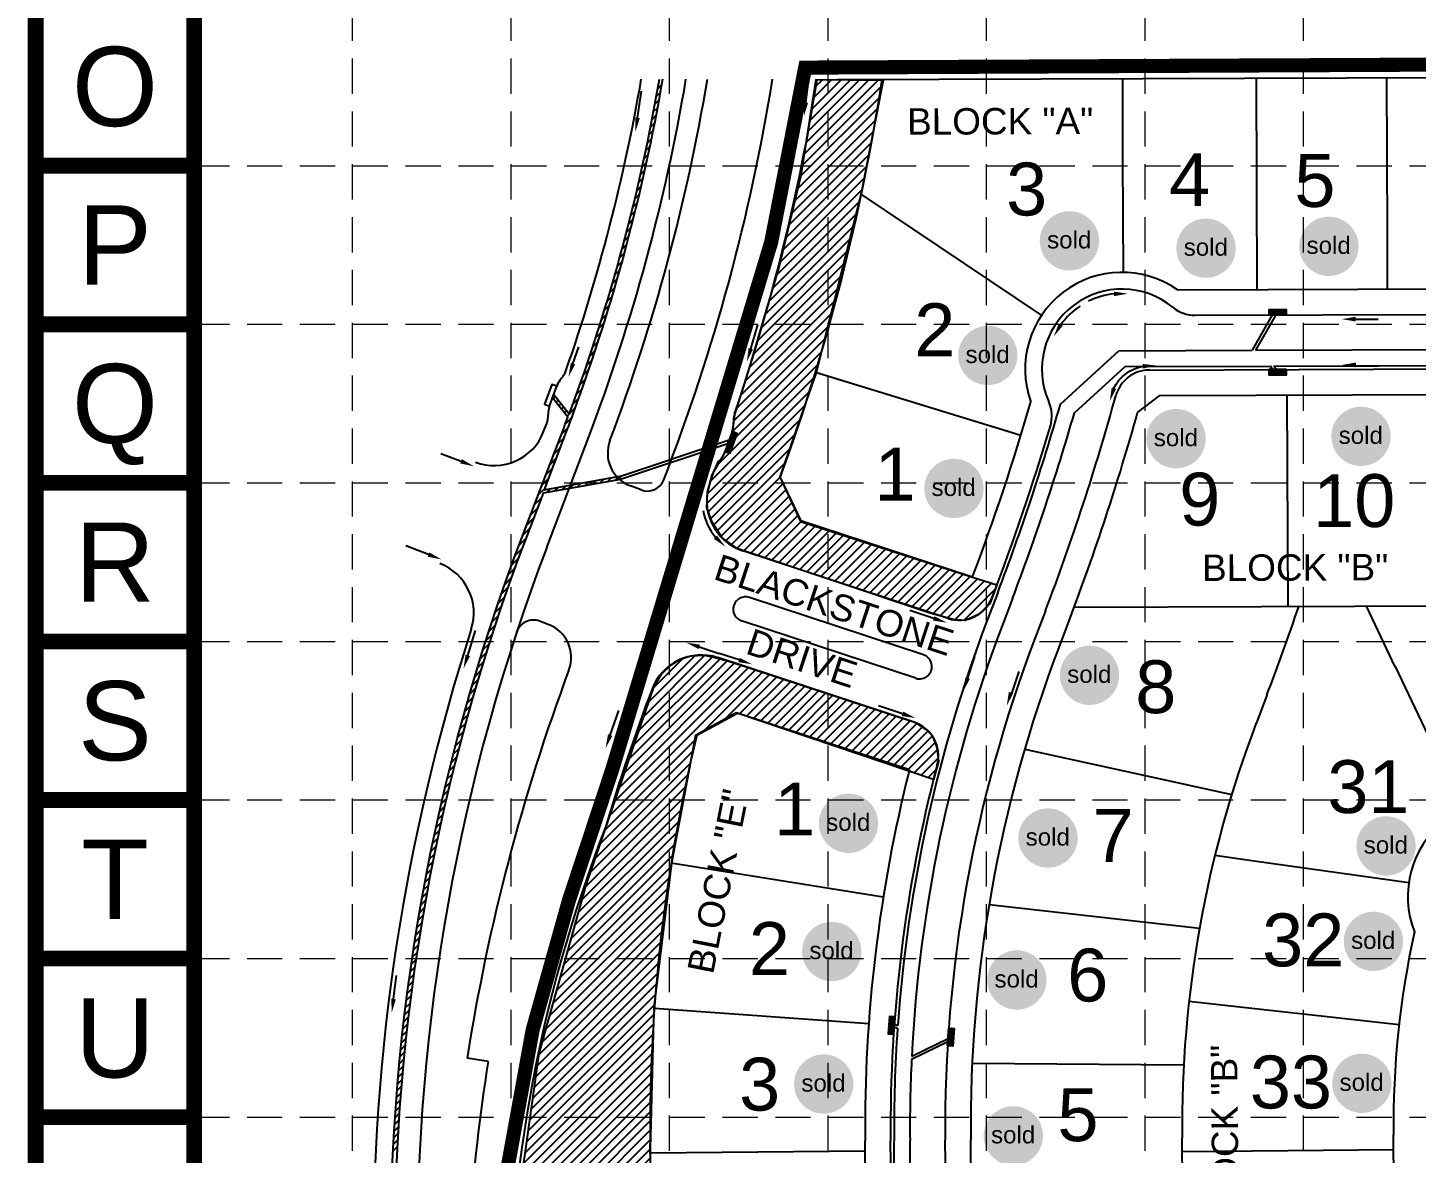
# Model space of a CAD drawing. Header units: inches. Extents: x 2468858 to 2474627, y 7110391 to 7114000.
# Drawn here: x 2468858 to 2469647, y 7111995 to 7112634 of the extents above; entities that cross this region are included whole.
import ezdxf
from ezdxf.enums import TextEntityAlignment as Align

# ---------------------------------------------------------------- set-up
doc = ezdxf.new("R2010")
doc.units = ezdxf.units.IN
doc.header["$MEASUREMENT"] = 0
doc.linetypes.add('HIDDEN', pattern=[0.375, 0.25, -0.125])
doc.linetypes.add('PHANTOM2', pattern=[3.15, 1.9, -0.25, 0.25, -0.25, 0.25, -0.25])
for name, color, linetype in [('AROW', 250, 'Continuous'), ('BASE', 7, 'Continuous'), ('BDY', 250, 'PHANTOM2'), ('BLOCKNO', 250, 'Continuous'), ('EROSION BLANKET', 84, 'Continuous'), ('EXIST', 250, 'Continuous'), ('EXPVMT', 250, 'Continuous'), ('EXSTM', 250, 'Continuous'), ('FLOW', 250, 'Continuous'), ('GRID', 254, 'HIDDEN'), ('LIMITS OF DISTUBANCE', 1, 'HIDDEN'), ('LOT', 250, 'Continuous'), ('LOTNO', 250, 'Continuous'), ('PVMT', 250, 'Continuous'), ('SODDED LOT', 2, 'Continuous'), ('SROW', 250, 'Continuous'), ('STM', 1, 'Continuous'), ('STRNAMES', 250, 'Continuous')]:
    doc.layers.add(name, color=color, linetype=linetype)
doc.styles.add('ryland', font='ARIAL.TTF', dxfattribs={"height": 25})
doc.styles.get("Standard").update_dxf_attribs({"font": 'ARIAL.TTF'})
pattern_1 = [(135, (2469969.21754, 7111311.09382), (-0.176776695, -0.176776695), [])]
pattern_2 = [(45, (2468945.1661, 7111828.20732), (-0.176776695, 0.176776695), [])]

# ---------------------------------------------------------------- blocks, each defined once
blk = doc.blocks.new('1DB')
at = {"layer": 'FLOW'}
for p, q in [((6.25, 13), (20.07, 13)), ((6.25, -13.5), (20.07, -13.5))]:
    blk.add_line(p, q, dxfattribs=at)
for points in [[(7.28, 11.68), (7.28, 14.32), (-0.62, 13)], [(7.28, -14.32), (7.28, -11.68), (-0.62, -13)]]:
    blk.add_solid(points, dxfattribs=at)
blk = doc.blocks.new('Sold')
h = blk.add_hatch(color=7)
h.paths.add_polyline_path([(38.78, 18.77, 1), (0.52, 18.77, 1)])
h.paths.add_polyline_path([(2.42, 10.89), (36.59, 10.89), (36.59, 27.86), (2.42, 27.86)], flags=24)
at = {"layer": 'BASE', "color": 7, "style": 'ryland'}
blk.add_text('sold', height=11.127, dxfattribs=at).set_placement((19.5, 13.9), align=Align.CENTER)

msp = doc.modelspace()

# ---------------------------------------------------------------- hatches: boundary and pattern name
at = {"layer": 'SODDED LOT'}
h = msp.add_hatch(dxfattribs=at)
h.set_pattern_fill('ANSI31', color=256, scale=30, style=0)
h.set_pattern_definition([(45, (0, 0), (-2.6516504294, 2.6516504294), [])])
h.paths.add_polyline_path([(2473645.39, 7113690.66), (2473644.98, 7113704.58), (2473380.05, 7113706.22), (2473375.55, 7113692.3), (2473381.69, 7113694.76), (2473634.33, 7113693.94)])
h.paths.add_polyline_path([(2473661.81, 7113026.94), (2473687.47, 7113025.61), (2473728.46, 7113019.28), (2473771.12, 7113012.61), (2473800.78, 7113000.62), (2473816.11, 7112991.96), (2473817.62, 7112992.3), (2473826.58, 7112958.99), (2473778.33, 7112869.43), (2473754.23, 7112818.27), (2473704.86, 7112707.31), (2473675.95, 7112628.52), (2473649.37, 7112551.6), (2473609.35, 7112401.13), (2473621.99, 7112397.24), (2473660.24, 7112541.42), (2473686.99, 7112623.57), (2473721.05, 7112713.98), (2473756.54, 7112795.8), (2473776.21, 7112842.14), (2473803.69, 7112892.8), (2473821.26, 7112931.75), (2473838.19, 7112953.92), (2473843.82, 7112970.36), (2473841.57, 7112984.99), (2473834.36, 7112995.8), (2473821.75, 7113003.46), (2473803.51, 7113011.56), (2473780.76, 7113020.12), (2473754.18, 7113027.78), (2473717.91, 7113032.73), (2473683.75, 7113037.76), (2473675.22, 7113037.54), (2473668.46, 7113034.66), (2473663.02, 7113029.01)])
h.paths.add_polyline_path([(2473971.46, 7113199.84), (2473953.3, 7113211.94), (2473941.19, 7113192.09), (2473861.1, 7113065.57), (2473810.53, 7113087.5), (2473761.17, 7113101.51), (2473720.96, 7113106.99), (2473697.2, 7113110.44), (2473674.12, 7113113.74), (2473679.51, 7113105.34), (2473686.71, 7113099.95), (2473703.5, 7113097.55), (2473742.47, 7113092.16), (2473787.44, 7113083.17), (2473826.42, 7113069.98), (2473851, 7113058.59), (2473862.39, 7113053.19), (2473874.39, 7113053.49), (2473885.78, 7113058.29), (2473895.97, 7113069.68), (2473937.95, 7113137.71), (2473969.87, 7113198.61)])
h.paths.add_polyline_path([(2474189.42, 7113705.55), (2474212.71, 7113695.29), (2474173.05, 7113585.51), (2474125.46, 7113471.59), (2474078.44, 7113374.03), (2473995.24, 7113231.38), (2473980.72, 7113211.84), (2473961.73, 7113224.12), (2474019.25, 7113316.23), (2474060.01, 7113393.26), (2474123.11, 7113525), (2474155.5, 7113608.17)])
h.paths.add_polyline_path([(2472149.87, 7113580.61), (2472139.15, 7113587.25), (2472148.34, 7113599.5), (2472129.96, 7113617.37), (2472301.04, 7113620.95), (2472421.05, 7113670.47), (2472435.86, 7113657.7), (2472418.5, 7113656.68), (2472386.32, 7113644.43), (2472349.55, 7113630.65), (2472301.04, 7113613.8), (2472253.54, 7113608.18), (2472206.05, 7113607.67), (2472182.05, 7113606.65), (2472168.77, 7113602.57), (2472156, 7113590.31)])
h.paths.add_polyline_path([(2472770.94, 7113693.31), (2472783.83, 7113696.4), (2473029.19, 7113695.37), (2473046.2, 7113689.7), (2473045.68, 7113705.68), (2472771.46, 7113707.22)])
h.paths.add_polyline_path([(2472613.26, 7113048.11), (2472742.65, 7113047.89), (2472742.87, 7112984.1), (2472740.21, 7112975.02), (2472732.24, 7112966.82), (2472722.71, 7112964.61), (2472628.32, 7112964.83), (2472620.35, 7112967.71), (2472615.69, 7112974.13), (2472614.14, 7112982.33), (2472613.26, 7112995.17)])
h.paths.add_polyline_path([(2471336.5, 7111475.41), (2471335.53, 7111275.42), (2470491.66, 7111254.32), (2470479.59, 7111328.94), (2470466.02, 7111461.6), (2470553.43, 7111470.9), (2470638.4, 7111473.12)])
h.paths.add_polyline_path([(2473446.67, 7112356.48), (2473471.9, 7112308.47), (2473532.94, 7112257.21), (2473501.2, 7112186.43), (2473329.47, 7112103.43), (2473116.22, 7112035.9), (2473103.2, 7112106.69), (2473072.63, 7112126.65), (2472815.11, 7111934.94), (2472802.33, 7111780.66), (2472622.31, 7111675.22), (2472617.64, 7111803.67), (2472501.02, 7111721.1), (2472320.82, 7111594.38), (2472182.92, 7111519.02), (2472068.92, 7111484.1), (2471932.85, 7111463.88), (2471923.66, 7111337.05), (2471693.82, 7111327.86), (2471696.08, 7111477.57), (2471836.92, 7111477.57), (2471858.78, 7111468.52), (2471876.58, 7111467.89), (2471898.13, 7111477.88), (2471906.24, 7111490.37), (2471909.37, 7111504.1), (2471908.12, 7111517.84), (2471903.75, 7111528.77), (2471899.69, 7111538.75), (2471899.78, 7111997.71), (2471902.82, 7112006.8), (2471908.61, 7112013.14), (2471915.23, 7112016.45), (2471926.26, 7112016.45), (2472502.65, 7112016.18), (2472510.04, 7112014.97), (2472516.23, 7112010.27), (2472519.86, 7112006.24), (2472597.23, 7111900.26), (2472601.63, 7111894), (2472601.97, 7111890.79), (2472601.97, 7111885.88), (2472602.14, 7111880.64), (2472603.49, 7111873.53), (2472605.53, 7111864.06), (2472610.94, 7111855.26), (2472618.72, 7111847.65), (2472625.66, 7111842.74), (2472634.12, 7111839.53), (2472648.17, 7111837.16), (2472661.03, 7111839.36), (2472670.85, 7111843.93), (2472681.25, 7111852.18), (2472689.32, 7111863.68), (2472693.24, 7111876.13), (2472698.54, 7111882.82), (2472979.47, 7112088.66), (2473047.7, 7112135.28), (2473102.11, 7112161.18), (2473168.62, 7112185.36), (2473235.48, 7112199.35), (2473286.97, 7112219.37), (2473338.95, 7112250.36), (2473378.05, 7112286.58), (2473406.65, 7112322.33), (2473434.97, 7112369.64)])
h.paths.add_polyline_path([(2469394.72, 7112321.68), (2469408.62, 7112317.35), (2469404.61, 7112306.55), (2469398.28, 7112300.53), (2469390.56, 7112297.13), (2469383.91, 7112297.75), (2469371.4, 7112301.14), (2469261.63, 7112337.75), (2469252.63, 7112344.02), (2469246.91, 7112352.88), (2469243.9, 7112361.06), (2469244.31, 7112369.38), (2469247.04, 7112379.88), (2469254.13, 7112392.28), (2469258.63, 7112404.82), (2469259.86, 7112413.96), (2469268.32, 7112441.06), (2469285.1, 7112497.6), (2469297.51, 7112549.94), (2469306.04, 7112604.22), (2469344.05, 7112603.83), (2469331.64, 7112539.47), (2469306.04, 7112437.89), (2469285.48, 7112378.57), (2469297.12, 7112353.37)])
h.paths.add_polyline_path([(2469215.25, 7111699.11), (2469133.16, 7111698.8), (2469133.12, 7111837.42), (2469136.78, 7111854.07), (2469131.5, 7111869.1), (2469132.54, 7111935.15), (2469148.79, 7112051.43), (2469175.43, 7112146.92), (2469214.08, 7112259.79), (2469218.22, 7112266.73), (2469223.73, 7112271.92), (2469228.76, 7112275.22), (2469234.9, 7112277.11), (2469242.61, 7112277.42), (2469249.21, 7112276.01), (2469256.45, 7112274.12), (2469362.5, 7112239.2), (2469368.95, 7112235.11), (2469372.09, 7112231.49), (2469374.61, 7112225.05), (2469375.55, 7112217.02), (2469372.57, 7112206.8), (2469260.7, 7112244.71), (2469237.57, 7112231.81), (2469223.88, 7112159.46), (2469213.8, 7112077.45), (2469211.79, 7111997.38), (2469212.59, 7111919.31)])
edge = h.paths.add_edge_path()
edge.add_line((2469946.69, 7111538.54), (2469944.94, 7111523.5))
edge.add_line((2469944.94, 7111523.5), (2469929.5, 7111368.54))
edge.add_line((2469929.5, 7111368.54), (2469627.82, 7111363.41))
edge.add_line((2469627.82, 7111363.41), (2469640.14, 7111528.56))
edge.add_line((2469640.14, 7111528.56), (2469611.1, 7111528.96))
edge.add_line((2469611.1, 7111528.96), (2469563.64, 7111542.06))
edge.add_line((2469563.64, 7111542.06), (2469395.72, 7111608.85))
edge.add_line((2469395.72, 7111608.85), (2469312.31, 7111524.84))
edge.add_line((2469312.31, 7111524.84), (2469259.94, 7111580.22))
edge.add_line((2469259.94, 7111580.22), (2469329.02, 7111646.45))
edge.add_line((2469329.02, 7111646.45), (2469327.64, 7111656.69))
edge.add_line((2469327.64, 7111656.69), (2469327.34, 7111668.01))
edge.add_line((2469327.34, 7111668.01), (2469328.7, 7111676.32))
edge.add_line((2469328.7, 7111676.32), (2469331.57, 7111684.93))
edge.add_line((2469331.57, 7111684.93), (2469335.65, 7111692.02))
edge.add_line((2469335.65, 7111692.02), (2469336.86, 7111699.72))
edge.add_line((2469336.86, 7111699.72), (2469350.6, 7111699.88))
edge.add_line((2469350.6, 7111699.88), (2469349.09, 7111695.19))
edge.add_line((2469349.09, 7111695.19), (2469344.26, 7111688.25))
edge.add_line((2469344.26, 7111688.25), (2469339.88, 7111679.79))
edge.add_arc((2469382.62, 7111662.98), 45.93, 158.53426, 290.61035)
edge.add_arc((2469402.89, 7111601.9), 18.55, 61.3608, 102.7575, ccw=False)
edge.add_line((2469411.78, 7111618.18), (2469554, 7111560.87))
edge.add_line((2469554, 7111560.87), (2469580.43, 7111552.5))
edge.add_line((2469580.43, 7111552.5), (2469597.93, 7111547.75))
edge.add_line((2469597.93, 7111547.75), (2469618.84, 7111543.76))
edge.add_line((2469618.84, 7111543.76), (2469652.78, 7111539.88))
edge.add_line((2469652.78, 7111539.88), (2469703, 7111539.88))
edge.add_line((2469703, 7111539.88), (2469903.74, 7111540.59))
edge.add_line((2469903.74, 7111540.59), (2469929.65, 7111539.77))
edge.add_line((2469929.65, 7111539.77), (2469946.69, 7111538.54))
at = {"layer": 'STM'}
h = msp.add_hatch(dxfattribs=at)
h.set_pattern_fill('ANSI31', color=5, scale=2, style=0)
h.set_pattern_definition(pattern_2)
h.paths.add_polyline_path([(2469573.01, 7112473.55), (2469563.01, 7112473.52), (2469563.02, 7112470.52), (2469573.02, 7112470.55)])
h = msp.add_hatch(dxfattribs=at)
h.set_pattern_fill('ANSI31', color=5, scale=2, style=0)
h.set_pattern_definition(pattern_2)
h.paths.add_polyline_path([(2469573.13, 7112439.55), (2469563.13, 7112439.52), (2469563.14, 7112436.52), (2469573.14, 7112436.55)])
h = msp.add_hatch(dxfattribs=at)
h.set_pattern_fill('ANSI31', color=5, scale=2, angle=90, style=0)
h.set_pattern_definition(pattern_1)
h.paths.add_polyline_path([(2469261.17, 7112403.3), (2469258.34, 7112404.31), (2469254.32, 7112393), (2469257.15, 7112392)])
h = msp.add_hatch(dxfattribs=at)
h.set_pattern_fill('ANSI31', color=5, scale=2, angle=90, style=0)
h.set_pattern_definition(pattern_1)
h.paths.add_polyline_path([(2469349.99, 7112062.25), (2469350.7, 7112072.22), (2469347.71, 7112072.43), (2469347, 7112062.46)])
h = msp.add_hatch(dxfattribs=at)
h.set_pattern_fill('ANSI31', color=5, scale=2, angle=90, style=0)
h.set_pattern_definition(pattern_1)
h.paths.add_polyline_path([(2469380.65, 7112055.78), (2469381.31, 7112065.76), (2469384.3, 7112065.56), (2469383.64, 7112055.58)])

# ---------------------------------------------------------------- linework, layer by layer
at = {"layer": 'AROW', "color": 7}
for p, q in [((2469285.65, 7112378.2), (2469297.34, 7112353.69)), ((2469394.79, 7112321.62), (2469297.34, 7112353.69)), ((2469452.5, 7112304.64), (2470415.39, 7112307.92)), ((2469561.94, 7112254.75), (2469555.97, 7112239.07)), ((2469238.25, 7112231.96), (2469261.37, 7112244.46)), ((2469359.06, 7112212.31), (2469261.37, 7112244.46)), ((2469214.73, 7111698.77), (2469211.83, 7112000.51)), ((2469517.46, 7111624.63), (2469513.81, 7112003.42))]:
    msp.add_line(p, q, dxfattribs=at)
for centre, radius, start, end in [((2468172.18, 7112783.65), 1185, 339.9917, 351.29322), ((2468172.18, 7112783.65), 1487, 339.16495, 341.2257), ((2470158.79, 7112009.64), 645.01, 159.16349, 180.55207), ((2470158.79, 7112009.64), 947.01, 166.42217, 180.55207)]:
    msp.add_arc(centre, radius, start, end, dxfattribs=at)
at = {"layer": 'BASE', "const_width": 9}
for points in [[(2468862.87, 7110395.23), (2474622.87, 7110395.23), (2474622.87, 7113995.23), (2468862.87, 7113995.23)], [(2468952.87, 7110485.23), (2474532.87, 7110485.23), (2474532.87, 7113905.23), (2468952.87, 7113905.23)]]:
    msp.add_lwpolyline(points, close=True, dxfattribs=at)
for points in [[(2468952.87, 7112555.23), (2468862.87, 7112555.23)], [(2468952.87, 7112465.23), (2468862.87, 7112465.23)], [(2468952.87, 7112375.23), (2468862.87, 7112375.23)], [(2468952.87, 7112285.23), (2468862.87, 7112285.23)], [(2468952.87, 7112195.23), (2468862.87, 7112195.23)], [(2468952.87, 7112105.23), (2468862.87, 7112105.23)], [(2468952.87, 7112015.23), (2468862.87, 7112015.23)]]:
    msp.add_lwpolyline(points, dxfattribs=at)
at = {"layer": 'BDY', "color": 7, "linetype": 'Continuous'}
msp.add_line((2469318.21, 7112604.18), (2470604.37, 7112608.57), dxfattribs=at)
at = {"layer": 'EXIST', "color": 252}
for radius, start, end in [(1160, 351.09975, 351.10504), (1185, 351.29322, 351.29417)]:
    msp.add_arc((2468172.18, 7112783.65), radius, start, end, dxfattribs=at)
at = {"layer": 'EXPVMT', "color": 7}
for p, q in [((2469151.3, 7112404.37), (2469153.01, 7112408.87)), ((2469153.02, 7112338.59), (2469176.88, 7112401.3))]:
    msp.add_line(p, q, dxfattribs=at)
msp.add_lwpolyline([(2469158.75, 7112430.12), (2469155.93, 7112431.15), (2469151.82, 7112419.88), (2469154.63, 7112418.85)], close=True, dxfattribs=at)
for centre, radius, start, end in [((2468172.18, 7112783.65), 1050, 340.82738, 350.16437), ((2468172.18, 7112783.65), 1075, 339.16491, 350.3953), ((2469151.66, 7112443.09), 13, 317.93162, 340.82738), ((2469170.96, 7112425.67), 13, 137.93162, 159.95711), ((2469166.85, 7112414.39), 13, 159.95711, 181.98807), ((2469140.86, 7112413.49), 13, 339.16491, 1.98807), ((2469123.26, 7112415.04), 30, 249.16491, 339.16491), ((2470204.45, 7111938.45), 1125, 159.16491, 180.55247), ((2469081.66, 7112301.4), 30, 342.08602, 69.16491), ((2470204.45, 7111938.45), 1150, 162.08602, 180.55402)]:
    msp.add_arc(centre, radius, start, end, dxfattribs=at)
at = {"layer": 'EXSTM', "color": 5}
for p, q in [((2469215.31, 7112594.63), (2469217.48, 7112596.79)), ((2469216.08, 7112598.93), (2469218.24, 7112601.09)), ((2469213.7, 7112585.94), (2469215.9, 7112588.14)), ((2469214.52, 7112590.3), (2469216.7, 7112592.48)), ((2469212.86, 7112581.57), (2469215.07, 7112583.78)), ((2469211.11, 7112572.75), (2469213.35, 7112574.98)), ((2469212, 7112577.17), (2469214.22, 7112579.39)), ((2469209.26, 7112563.82), (2469211.52, 7112566.09)), ((2469210.2, 7112568.3), (2469212.45, 7112570.55)), ((2469207.3, 7112554.8), (2469209.6, 7112557.09)), ((2469208.3, 7112559.32), (2469210.58, 7112561.6)), ((2469206.29, 7112550.25), (2469208.6, 7112552.56)), ((2469204.17, 7112541.06), (2469206.52, 7112543.4)), ((2469205.24, 7112545.67), (2469207.57, 7112547.99)), ((2469201.94, 7112531.76), (2469204.32, 7112534.14)), ((2469203.07, 7112536.42), (2469205.43, 7112538.78)), ((2469199.59, 7112522.33), (2469202.01, 7112524.75)), ((2469200.78, 7112527.06), (2469203.18, 7112529.46)), ((2469198.37, 7112517.58), (2469200.8, 7112520.01)), ((2469195.83, 7112507.97), (2469198.3, 7112510.44)), ((2469197.11, 7112512.79), (2469199.57, 7112515.24)), ((2469193.15, 7112498.22), (2469195.67, 7112500.74)), ((2469194.51, 7112503.11), (2469197, 7112505.61)), ((2469191.76, 7112493.3), (2469194.3, 7112495.83)), ((2469188.87, 7112483.33), (2469191.46, 7112485.92)), ((2469190.34, 7112488.33), (2469192.9, 7112490.89)), ((2469187.37, 7112478.3), (2469189.98, 7112480.9)), ((2469184.25, 7112468.1), (2469186.91, 7112470.76)), ((2469185.83, 7112473.22), (2469188.46, 7112475.85)), ((2469182.63, 7112462.95), (2469185.31, 7112465.63)), ((2469179.25, 7112452.5), (2469181.99, 7112455.24)), ((2469180.96, 7112457.75), (2469183.67, 7112460.45)), ((2469177.5, 7112447.21), (2469180.26, 7112449.97)), ((2469173.85, 7112436.49), (2469176.67, 7112439.31)), ((2469175.7, 7112441.87), (2469178.49, 7112444.67)), ((2469171.94, 7112431.05), (2469174.8, 7112433.91)), ((2469156.78, 7112422.96), (2469158.03, 7112424.2)), ((2469158.34, 7112420.98), (2469159.59, 7112422.23)), ((2469167.99, 7112420.02), (2469170.91, 7112422.94)), ((2469169.99, 7112425.56), (2469172.88, 7112428.45)), ((2469159.9, 7112419.01), (2469161.15, 7112420.25)), ((2469161.46, 7112417.03), (2469162.71, 7112418.28)), ((2469163.02, 7112415.05), (2469164.27, 7112416.3)), ((2469164.58, 7112413.08), (2469168.88, 7112417.38)), ((2469161.42, 7112402.85), (2469164.88, 7112406.3)), ((2469163.59, 7112408.55), (2469167.01, 7112411.98)), ((2469159.25, 7112397.14), (2469162.7, 7112400.6)), ((2469157.08, 7112391.43), (2469160.53, 7112394.89)), ((2469152.73, 7112380.02), (2469156.19, 7112383.47)), ((2469154.9, 7112385.73), (2469158.36, 7112389.18)), ((2469150.56, 7112374.31), (2469154.01, 7112377.76)), ((2469170.27, 7112372.81), (2469172.44, 7112374.98)), ((2469174.59, 7112373.59), (2469176.75, 7112375.75)), ((2469178.9, 7112374.36), (2469181.06, 7112376.53)), ((2469183.21, 7112375.14), (2469185.38, 7112377.31)), ((2469187.52, 7112375.91), (2469189.69, 7112378.08)), ((2469191.83, 7112376.69), (2469194, 7112378.86)), ((2469148.17, 7112368.39), (2469152.06, 7112372.27)), ((2469153.03, 7112369.71), (2469155.2, 7112371.88)), ((2469157.34, 7112370.48), (2469159.51, 7112372.65)), ((2469161.65, 7112371.26), (2469163.82, 7112373.43)), ((2469165.96, 7112372.04), (2469168.13, 7112374.2)), ((2469143.83, 7112356.97), (2469147.71, 7112360.86)), ((2469146, 7112362.68), (2469149.89, 7112366.57)), ((2469141.66, 7112351.26), (2469145.54, 7112355.15)), ((2469137.33, 7112339.86), (2469141.2, 7112343.73)), ((2469139.48, 7112345.56), (2469143.37, 7112349.44)), ((2469135.22, 7112334.22), (2469139.05, 7112338.05)), ((2469133.17, 7112328.64), (2469136.95, 7112332.42)), ((2469129.22, 7112317.61), (2469132.92, 7112321.32)), ((2469131.17, 7112323.1), (2469134.91, 7112326.84)), ((2469127.32, 7112312.18), (2469130.98, 7112315.84)), ((2469123.65, 7112301.44), (2469127.24, 7112305.03)), ((2469125.46, 7112306.79), (2469129.09, 7112310.41)), ((2469121.89, 7112296.14), (2469125.44, 7112299.69)), ((2469118.48, 7112285.66), (2469121.97, 7112289.15)), ((2469120.16, 7112290.88), (2469123.68, 7112294.4)), ((2469116.84, 7112280.48), (2469120.29, 7112283.94)), ((2469113.67, 7112270.25), (2469117.06, 7112273.64)), ((2469115.24, 7112275.35), (2469118.66, 7112278.77)), ((2469112.14, 7112265.18), (2469115.51, 7112268.55)), ((2469109.2, 7112255.17), (2469112.5, 7112258.47)), ((2469110.65, 7112260.16), (2469113.99, 7112263.49)), ((2469106.39, 7112245.29), (2469109.64, 7112248.54)), ((2469107.78, 7112250.21), (2469111.06, 7112253.49)), ((2469105.03, 7112240.4), (2469108.26, 7112243.62)), ((2469102.42, 7112230.71), (2469105.6, 7112233.89)), ((2469103.71, 7112235.54), (2469106.91, 7112238.74)), ((2469101.16, 7112225.91), (2469104.31, 7112229.07)), ((2469098.73, 7112216.41), (2469101.83, 7112219.52)), ((2469099.93, 7112221.15), (2469103.06, 7112224.28)), ((2469096.41, 7112207.02), (2469099.47, 7112210.09)), ((2469097.55, 7112211.7), (2469100.64, 7112214.79)), ((2469095.29, 7112202.37), (2469098.33, 7112205.41)), ((2469093.14, 7112193.14), (2469096.14, 7112196.14)), ((2469094.2, 7112197.74), (2469097.22, 7112200.76)), ((2469091.09, 7112184.02), (2469094.05, 7112186.98)), ((2469092.1, 7112188.57), (2469095.08, 7112191.55)), ((2469089.13, 7112175), (2469092.06, 7112177.92)), ((2469090.1, 7112179.5), (2469093.04, 7112182.44)), ((2469088.19, 7112170.52), (2469091.1, 7112173.43)), ((2469086.38, 7112161.64), (2469089.26, 7112164.51)), ((2469087.28, 7112166.07), (2469090.17, 7112168.96)), ((2469084.67, 7112152.85), (2469087.5, 7112155.69)), ((2469085.51, 7112157.24), (2469088.37, 7112160.09)), ((2469083.03, 7112144.15), (2469085.84, 7112146.96)), ((2469083.84, 7112148.49), (2469086.66, 7112151.31)), ((2469081.49, 7112135.53), (2469084.26, 7112138.31)), ((2469082.25, 7112139.83), (2469085.04, 7112142.62)), ((2469080.75, 7112131.25), (2469083.51, 7112134.01)), ((2469079.32, 7112122.76), (2469082.05, 7112125.49)), ((2469080.02, 7112127), (2469082.77, 7112129.74)), ((2469077.97, 7112114.34), (2469080.68, 7112117.04)), ((2469078.64, 7112118.54), (2469081.36, 7112121.26)), ((2469076.7, 7112106), (2469079.38, 7112108.67)), ((2469077.33, 7112110.16), (2469080.02, 7112112.85)), ((2469075.51, 7112097.73), (2469078.16, 7112100.38)), ((2469076.1, 7112101.85), (2469078.76, 7112104.52)), ((2469074.38, 7112089.53), (2469077, 7112092.16)), ((2469074.93, 7112093.62), (2469077.57, 7112096.26)), ((2469073.32, 7112081.4), (2469075.92, 7112084)), ((2469073.84, 7112085.46), (2469076.45, 7112088.07)), ((2469072.33, 7112073.34), (2469074.91, 7112075.92)), ((2469072.82, 7112077.37), (2469075.41, 7112079.95)), ((2469071.41, 7112065.35), (2469073.96, 7112067.9)), ((2469071.86, 7112069.34), (2469074.43, 7112071.9)), ((2469070.55, 7112057.42), (2469073.08, 7112059.95)), ((2469070.97, 7112061.38), (2469073.51, 7112063.92)), ((2469069.75, 7112049.55), (2469072.26, 7112052.06)), ((2469070.14, 7112053.48), (2469072.66, 7112056)), ((2469069.01, 7112041.74), (2469071.5, 7112044.23)), ((2469069.37, 7112045.64), (2469071.87, 7112048.14)), ((2469068.33, 7112033.99), (2469070.8, 7112036.46)), ((2469068.67, 7112037.86), (2469071.15, 7112040.34)), ((2469067.71, 7112026.3), (2469070.16, 7112028.75)), ((2469068.02, 7112030.14), (2469070.48, 7112032.6)), ((2469067.15, 7112018.66), (2469069.58, 7112021.09)), ((2469067.42, 7112022.47), (2469069.86, 7112024.91)), ((2469066.64, 7112011.08), (2469069.05, 7112013.49)), ((2469066.89, 7112014.87), (2469069.31, 7112017.29)), ((2469066.19, 7112003.56), (2469068.58, 7112005.95)), ((2469066.41, 7112007.31), (2469068.81, 7112009.72)), ((2469065.78, 7111996.08), (2469068.16, 7111998.46)), ((2469065.98, 7111999.81), (2469068.36, 7112002.2))]:
    msp.add_line(p, q, dxfattribs=at)
for points in [[(2469032.76, 7111630.27), (2469032.2, 7111687.98, -0.173392), (2469049.09, 7111736.73, 0.173371), (2469065.27, 7111783.41), (2469064.95, 7111816.41), (2469065.2, 7111816.41), (2469064.93, 7111844.4), (2469053.24, 7111851.32), (2469053.22, 7111853.37), (2469064.91, 7111846.44), (2469064.35, 7111904.72), (2469064.6, 7111904.73), (2469064.38, 7111927.43, -0.0936), (2469138.88, 7112343.97), (2469150.03, 7112373.26), (2469150.14, 7112373.21), (2469162.86, 7112406.63, 0.001471), (2469165.06, 7112412.47), (2469156.34, 7112423.52), (2469157.04, 7112425.45), (2469165.78, 7112414.39, 0.000322), (2469166.25, 7112415.67), (2469166.37, 7112415.62, 0.046165), (2469217.02, 7112604.29, 0.046165)], [(2469218.79, 7112604.29, -0.046236), (2469168.01, 7112415.02), (2469168.13, 7112414.97, -0.002276), (2469164.73, 7112405.92), (2469152.01, 7112372.5), (2469152.13, 7112372.46), (2469151.67, 7112371.24), (2469194.53, 7112378.95), (2469194.84, 7112377.23), (2469150.94, 7112369.33), (2469140.98, 7112343.17, 0.0936), (2469066.63, 7111927.45)]]:
    msp.add_lwpolyline(points, format="xyb", dxfattribs=at)
at = {"layer": 'FLOW', "color": 7}
for p, q in [((2469300.15, 7112591.14), (2469301.94, 7112604.55)), ((2469204.6, 7112582.4), (2469206.91, 7112597.63)), ((2469268.9, 7112451.4), (2469272.96, 7112464.9)), ((2469167.94, 7112442.86), (2469171.21, 7112452.45)), ((2469104.41, 7112387.44), (2469092.99, 7112391.78)), ((2469085.93, 7112334.55), (2469073.11, 7112339.43)), ((2469372.8, 7112298.33), (2469359.22, 7112302.79)), ((2469108.16, 7112277.26), (2469112.58, 7112291.41)), ((2469239.68, 7112282.13), (2469250.97, 7112278.41)), ((2469262.26, 7112274.7), (2469250.97, 7112278.41)), ((2469355.08, 7112244.15), (2469341.51, 7112248.62)), ((2469189.05, 7112232.05), (2469193.94, 7112246.04)), ((2469066.05, 7112082.29), (2469067.75, 7112095.54)), ((2469146.1, 7112067.68), (2469148.28, 7112079.57))]:
    msp.add_line(p, q, dxfattribs=at)
msp.add_lwpolyline([(2469475.1, 7112428.91, -0.241183), (2469491.47, 7112441.42)], format="xyb", dxfattribs=at)
for centre, radius, start, end in [((2469479.7, 7112439.73), 43, 96.09474, 116.27809), ((2469479.7, 7112439.73), 43, 123.68978, 143.87314), ((2469273.85, 7112365.11), 32.5, 189.86998, 219.63845)]:
    msp.add_arc(centre, radius, start, end, dxfattribs=at)
for points in [[(2469301.44, 7112590.97), (2469298.86, 7112591.32), (2469299.1, 7112583.42)], [(2469205.89, 7112582.21), (2469203.32, 7112582.6), (2469203.43, 7112574.69)], [(2469475.12, 7112483.79), (2469475.16, 7112481.19), (2469482.94, 7112482.61)], [(2469443.86, 7112465.75), (2469446.09, 7112464.42), (2469440.96, 7112458.39)], [(2469270.15, 7112451.02), (2469267.66, 7112451.77), (2469266.66, 7112443.93)], [(2469169.17, 7112442.44), (2469166.7, 7112443.28), (2469165.42, 7112435.47)], [(2469491.4, 7112442.72), (2469491.52, 7112440.13), (2469499.25, 7112441.8)], [(2469476.34, 7112428.52), (2469473.87, 7112429.32), (2469472.69, 7112421.5)], [(2469104.87, 7112388.65), (2469103.95, 7112386.22), (2469111.7, 7112384.66)], [(2469249.71, 7112345.33), (2469247.92, 7112343.44), (2469254.47, 7112339.02)], [(2469086.39, 7112335.77), (2469085.46, 7112333.34), (2469093.22, 7112331.78)], [(2469373.2, 7112299.56), (2469372.39, 7112297.09), (2469380.21, 7112295.89)], [(2469240.09, 7112283.36), (2469239.28, 7112280.89), (2469232.27, 7112284.57)], [(2469109.4, 7112276.88), (2469106.92, 7112277.65), (2469105.84, 7112269.82)], [(2469262.67, 7112275.93), (2469261.86, 7112273.46), (2469269.67, 7112272.26)], [(2469355.49, 7112245.38), (2469354.67, 7112242.91), (2469362.49, 7112241.71)], [(2469190.28, 7112231.62), (2469187.82, 7112232.47), (2469186.49, 7112224.68)], [(2469067.34, 7112082.12), (2469064.76, 7112082.46), (2469065.05, 7112074.55)], [(2469147.38, 7112067.45), (2469144.82, 7112067.91), (2469144.71, 7112060.01)]]:
    msp.add_solid(points, dxfattribs=at)
at = {"layer": 'GRID', "color": 252, "linetype": 'HIDDEN', "lineweight": 0, "ltscale": 80}
for p, q in [((2469042.57, 7113906.08), (2469042.57, 7110754.83)), ((2469132.57, 7113906.08), (2469132.57, 7110754.83)), ((2469222.57, 7113906.08), (2469222.57, 7110754.83)), ((2469312.57, 7113906.08), (2469312.57, 7110754.83)), ((2469402.57, 7113906.08), (2469402.57, 7110754.83)), ((2469492.57, 7113906.08), (2469492.57, 7110754.83)), ((2469582.57, 7113906.08), (2469582.57, 7110754.83)), ((2468952.87, 7112555.23), (2474532.87, 7112555.23)), ((2468952.87, 7112465.23), (2474532.87, 7112465.23)), ((2468952.87, 7112375.23), (2474532.87, 7112375.23)), ((2468952.87, 7112285.23), (2474532.87, 7112285.23)), ((2468952.87, 7112195.23), (2474532.87, 7112195.23)), ((2468952.87, 7112105.23), (2474532.87, 7112105.23)), ((2468952.87, 7112015.23), (2474532.87, 7112015.23))]:
    msp.add_line(p, q, dxfattribs=at)
at = {"layer": 'LIMITS OF DISTUBANCE', "ltscale": 300, "const_width": 8}
msp.add_lwpolyline([(2471705.42, 7112622.35), (2469299.78, 7112610.93), (2469280.51, 7112511.92), (2469190.31, 7112212.78), (2469165.72, 7112138.5, 0.093397), (2469125.14, 7111836.24), (2469126.65, 7111691.28), (2469320.36, 7111692.25), (2469319.4, 7111652.36), (2469249.22, 7111583.65), (2469311.22, 7111515.9), (2469399.19, 7111603.35), (2469561.17, 7111536.56), (2469635.52, 7111518.85), (2469622.58, 7111359.81), (2469939.15, 7111366.28), (2469938.07, 7111400.24), (2470156.41, 7111338.31), (2470318.79, 7111316.1), (2470476.04, 7111322.08), (2470480.31, 7111246.9), (2471344.66, 7111268.5)], format="xyb", dxfattribs=at)
at = {"layer": 'LOT', "color": 7}
for p, q in [((2469479.91, 7112604.74), (2469480.06, 7112559.38)), ((2469555.91, 7112604.99), (2469556.32, 7112485)), ((2469629.91, 7112605.25), (2469630.22, 7112516.68)), ((2469480.06, 7112559.41), (2469480.28, 7112494.73)), ((2469434.03, 7112470.38), (2469331.66, 7112539.06)), ((2469630.21, 7112516.66), (2469630.32, 7112485.25)), ((2469422.27, 7112402.2), (2469305.59, 7112437.81)), ((2469573.37, 7112425.05), (2469573.78, 7112305.05)), ((2469634.89, 7112270.88), (2469618.55, 7112305.21)), ((2469673.32, 7112190.13), (2469634.95, 7112271.02)), ((2469424.47, 7112224.12), (2469516.99, 7112203.79)), ((2469516.87, 7112203.84), (2469542, 7112198.33)), ((2469554.77, 7112160.49), (2469532.44, 7112163.64)), ((2469344.15, 7112140.01), (2469223.68, 7112159.29)), ((2469642.5, 7112148.14), (2469554.74, 7112160.51)), ((2469404.27, 7112135.89), (2469523.73, 7112122.46)), ((2469335.87, 7112068.27), (2469214.18, 7112076.94)), ((2469637.01, 7112067.58), (2469517.72, 7112080.83)), ((2469394.64, 7112045.88), (2469514.75, 7112044.94)), ((2469633.88, 7111996.71), (2469513.89, 7111995.55)), ((2469333.88, 7111995.93), (2469211.88, 7111994.76))]:
    msp.add_line(p, q, dxfattribs=at)
at = {"layer": 'PVMT', "color": 7}
for p, q in [((2469521.31, 7112470.38), (2470409.23, 7112473.4)), ((2469495.36, 7112439.29), (2470409.43, 7112442.4)), ((2469206.59, 7112371.21), (2469200.54, 7112373.51)), ((2469380.99, 7112298.26), (2469264.47, 7112336.61)), ((2469259.25, 7112305.69), (2469259.25, 7112305.69)), ((2469366.94, 7112277.62), (2469268.09, 7112310.15)), ((2469153.92, 7112294.89), (2469148.94, 7112296.75)), ((2469362.57, 7112264.32), (2469263.71, 7112296.86)), ((2469436.23, 7112302.59), (2469430.26, 7112286.91)), ((2469361.71, 7112239.34), (2469250.25, 7112276.02)), ((2469119.74, 7112046.89), (2469107.89, 7112048.75)), ((2469351.19, 7111704.48), (2469348.32, 7112001.83)), ((2469382.45, 7111676.76), (2469379.32, 7112002.13))]:
    msp.add_line(p, q, dxfattribs=at)
for centre, radius, start, end in [((2468172.18, 7112783.65), 1087, 339.29144, 350.50232), ((2468172.18, 7112783.65), 1123.5, 338.77613, 350.8136), ((2468172.18, 7112783.65), 1148.5, 341.24537, 351.01524), ((2469479.7, 7112439.73), 45.5, 50.63849, 203.92786), ((2469521.24, 7112490.38), 20, 230.63849, 270.19541), ((2469495.43, 7112419.29), 20, 90.19541, 164.60477), ((2468172.18, 7112783.65), 1352.5, 339.16495, 344.60477), ((2469272.04, 7112410.3), 13, 161.2513, 183.62425), ((2469419.83, 7112413.17), 20, 343.46147, 23.92786), ((2469246.09, 7112408.66), 13, 340.45059, 3.62425), ((2468172.18, 7112783.65), 1321.5, 339.00109, 343.46147), ((2469207.65, 7112392.2), 20, 159.29144, 249.16349), ((2469242.07, 7112397.35), 13, 317.27493, 340.45059), ((2468172.18, 7112783.65), 1148.5, 339.19728, 339.64861), ((2469261.17, 7112379.71), 13, 137.27493, 159.64861), ((2469210.15, 7112380.55), 10, 249.16349, 338.77613), ((2469273.85, 7112365.11), 30, 159.19728, 251.78266), ((2469265.9, 7112303.5), 7, 161.78266, 251.78266), ((2469265.9, 7112303.5), 7, 71.78266, 161.78266), ((2469387.24, 7112317.26), 20, 251.78266, 339.00109), ((2469145.45, 7112287.38), 10, 69.55657, 161.76358), ((2469146.93, 7112276.15), 20, 339.55825, 69.55712), ((2470158.79, 7112009.64), 779.51, 159.16349, 180.55207), ((2469240.87, 7112247.52), 30, 71.78266, 159.23459), ((2469364.75, 7112270.97), 7, 251.78266, 71.78367), ((2470231.08, 7111872.06), 1137, 159.55825, 171.06002), ((2470231.08, 7111872.06), 1089, 159.23459, 163.59149), ((2469355.46, 7112220.34), 20, 345.30331, 71.78266), ((2470158.79, 7112009.64), 810.51, 165.30331, 180.55207), ((2469942.85, 7111884.7), 811.91, 158.69111, 181.0674), ((2470231.08, 7111872.06), 1125, 171.06002, 180.56319)]:
    msp.add_arc(centre, radius, start, end, dxfattribs=at)
at = {"layer": 'SODDED LOT'}
msp.add_lwpolyline([(2469394.72, 7112321.68), (2469408.62, 7112317.35), (2469404.61, 7112306.55), (2469398.28, 7112300.53), (2469390.56, 7112297.13), (2469383.91, 7112297.75), (2469371.4, 7112301.14), (2469261.63, 7112337.75), (2469252.63, 7112344.02), (2469246.91, 7112352.88), (2469243.9, 7112361.06), (2469244.31, 7112369.38), (2469247.04, 7112379.88), (2469254.13, 7112392.28), (2469258.63, 7112404.82), (2469259.86, 7112413.96), (2469268.32, 7112441.06), (2469285.1, 7112497.6), (2469297.51, 7112549.94), (2469306.04, 7112604.22), (2469344.05, 7112603.83), (2469331.64, 7112539.47), (2469306.04, 7112437.89), (2469285.48, 7112378.57), (2469297.12, 7112353.37)], close=True, dxfattribs=at)
msp.add_lwpolyline([(2469132.54, 7111935.15), (2469148.79, 7112051.43), (2469175.43, 7112146.92), (2469214.08, 7112259.79), (2469218.22, 7112266.73), (2469223.73, 7112271.92), (2469228.76, 7112275.22), (2469234.9, 7112277.11), (2469242.61, 7112277.42), (2469249.21, 7112276.01), (2469256.45, 7112274.12), (2469362.5, 7112239.2), (2469368.95, 7112235.11), (2469372.09, 7112231.49), (2469374.61, 7112225.05), (2469375.55, 7112217.02), (2469372.57, 7112206.8), (2469260.7, 7112244.71), (2469237.57, 7112231.81), (2469223.88, 7112159.46), (2469213.8, 7112077.45), (2469211.79, 7111997.38), (2469212.59, 7111919.31)], dxfattribs=at)
at = {"layer": 'SROW', "color": 7}
for p, q in [((2469511.17, 7112484.84), (2470404.77, 7112487.89)), ((2469488.57, 7112415.13), (2469501.23, 7112424.81)), ((2469501.23, 7112424.81), (2470404.98, 7112427.89)), ((2469449.78, 7112297.43), (2469443.82, 7112281.75)), ((2469637.74, 7111596.97), (2469633.8, 7112005.26)), ((2469336.73, 7111699.94), (2469333.82, 7112001.69)), ((2469396.89, 7111683.22), (2469393.82, 7112002.27))]:
    msp.add_line(p, q, dxfattribs=at)
for centre, radius, start, end in [((2469479.7, 7112439.73), 55, 55.0986, 199.68432), ((2468237.34, 7112763.35), 1238.76, 339.10822, 343.96665), ((2468172.18, 7112783.65), 1367, 339.16495, 344.36057), ((2470158.79, 7112009.64), 765.01, 159.16349, 180.55207), ((2470164.6, 7112009.31), 830.81, 165.85178, 180.5256), ((2469696.96, 7112140.47), 55, 55.0986, 201.39111), ((2470148.78, 7112010.03), 515, 167.62371, 180.55207)]:
    msp.add_arc(centre, radius, start, end, dxfattribs=at)
at = {"layer": 'STM', "color": 5}
for p, q in [((2469565.01, 7112470.52), (2469553.53, 7112450.49)), ((2469567.03, 7112470.53), (2469555.55, 7112450.49)), ((2469444.7, 7112419.87), (2469477.93, 7112450.23)), ((2469477.93, 7112450.23), (2469553.53, 7112450.49)), ((2469555.55, 7112450.49), (2469707.43, 7112451.01)), ((2469452.65, 7112414.94), (2469481.44, 7112441.24)), ((2469481.44, 7112441.24), (2469563.96, 7112441.52)), ((2469565.12, 7112439.52), (2469563.96, 7112441.52)), ((2469565.98, 7112441.53), (2469711.46, 7112442.02)), ((2469567.14, 7112439.53), (2469565.98, 7112441.53)), ((2469194.41, 7112378.92), (2469256.7, 7112399.7)), ((2469255.96, 7112397.61), (2469256.7, 7112399.7)), ((2469194.96, 7112377.26), (2469255.96, 7112397.61)), ((2469194.41, 7112378.92), (2469194.96, 7112377.26)), ((2469409.11, 7112312.85), (2469403.16, 7112297.23)), ((2469417.52, 7112309.65), (2469411.57, 7112294.02)), ((2469350.4, 7112068.02), (2469352.34, 7112067.23)), ((2469350.28, 7112066.45), (2469352.23, 7112065.65)), ((2469380.89, 7112059.63), (2469360.29, 7112049.73)), ((2469380.79, 7112057.92), (2469360.21, 7112048.02)), ((2469353.92, 7111628.51), (2469350.32, 7112001.85)), ((2469362.95, 7111624.87), (2469359.32, 7112001.93))]:
    msp.add_line(p, q, dxfattribs=at)
for points in [[(2469573.01, 7112473.55), (2469563.01, 7112473.52), (2469563.02, 7112470.52), (2469573.02, 7112470.55)], [(2469573.13, 7112439.55), (2469563.13, 7112439.52), (2469563.14, 7112436.52), (2469573.14, 7112436.55)], [(2469261.17, 7112403.3), (2469258.34, 7112404.31), (2469254.32, 7112393), (2469257.15, 7112392)], [(2469349.99, 7112062.25), (2469350.7, 7112072.22), (2469347.71, 7112072.43), (2469347, 7112062.46)], [(2469380.65, 7112055.78), (2469381.31, 7112065.76), (2469384.3, 7112065.56), (2469383.64, 7112055.58)]]:
    msp.add_lwpolyline(points, close=True, dxfattribs=at)
for centre, radius, start, end in [((2468172.18, 7112783.65), 1323.5, 339.16213, 344.04616), ((2468172.18, 7112783.65), 1332.5, 339.16213, 343.93634), ((2470158.79, 7112009.64), 808.51, 159.16349, 175.91552), ((2470158.79, 7112009.64), 799.51, 159.16349, 177.12572), ((2470158.79, 7112009.64), 808.51, 176.02753, 180.55207), ((2470158.79, 7112009.64), 799.51, 177.24803, 180.55207)]:
    msp.add_arc(centre, radius, start, end, dxfattribs=at)

# ---------------------------------------------------------------- block references
at = {"layer": 'EROSION BLANKET', "xscale": 0.8800000000628643, "yscale": 0.8800000001210719, "zscale": 0.8800000000000001}
for p in [(2469432.55, 7112496.08), (2469510.12, 7112491.92), (2469579.88, 7112492.96), (2469386.22, 7112431.03), (2469493.12, 7112383.8), (2469598.11, 7112385.13), (2469366.96, 7112355.57), (2469443.97, 7112249.5), (2469307.09, 7112165.48), (2469420.37, 7112157.13), (2469612.35, 7112152.62), (2469605.16, 7112098.48), (2469297.58, 7112092.72), (2469402.68, 7112076.55), (2469293.03, 7112017.48), (2469598.61, 7112017.9), (2469400.71, 7111988.11)]:
    msp.add_blockref('Sold', p, dxfattribs=at)
at = {"layer": 'FLOW', "color": 7}
for p, rotation in [((2469605.17, 7112455.16), 0.1954054742113834), ((2469402.09, 7112253.44), 71.56888343910369)]:
    msp.add_blockref('1DB', p, dxfattribs=dict(at, rotation=rotation))

# ---------------------------------------------------------------- texts
at = {"layer": 'BASE'}
for s, p in [('O', (2468907.87, 7112600.23)), ('P', (2468907.87, 7112510.23)), ('Q', (2468907.87, 7112420.23)), ('R', (2468907.87, 7112330.23)), ('S', (2468907.87, 7112240.23)), ('T', (2468907.87, 7112150.23)), ('U', (2468907.87, 7112060.23))]:
    msp.add_text(s, height=45, dxfattribs=at).set_placement(p, align=Align.MIDDLE_CENTER)
at = {"layer": 'BLOCKNO', "color": 7}
for s, rotation, p in [('BLOCK "A"', 0.19541, (2469410.52, 7112580.52)), ('BLOCK "B"', 0.19541, (2469578.02, 7112327.22)), ('BLOCK "E"', 78.7871, (2469250.38, 7112149.08)), ('BLOCK "B"', 90.55207, (2469538.07, 7112003.48))]:
    msp.add_text(s, height=15, rotation=rotation, dxfattribs=at).set_placement(p, align=Align.MIDDLE)
at = {"layer": 'LOTNO', "color": 7}
for s, p in [('3', (2469425.57, 7112542.02)), ('4', (2469518.1, 7112547.36)), ('5', (2469589.23, 7112546.63)), ('2', (2469373.39, 7112462.36)), ('1', (2469350.83, 7112380.2)), ('9', (2469523.85, 7112366.02)), ('10', (2469611.56, 7112365.18)), ('8', (2469498.86, 7112259.54)), ('31', (2469619.59, 7112202.82)), ('1', (2469293.8, 7112190.1)), ('7', (2469474.65, 7112175.07)), ('32', (2469582.59, 7112115.83)), ('2', (2469279.47, 7112111.13)), ('6', (2469460.24, 7112095.89)), ('3', (2469273.95, 7112033.97)), ('33', (2469575.62, 7112035.17)), ('5', (2469454.68, 7112016.37))]:
    msp.add_text(s, height=30, dxfattribs=at).set_placement(p, align=Align.MIDDLE)
at = {"layer": 'STRNAMES', "color": 7}
for s, p in [('BLACKSTONE', (2469246.98, 7112320.83)), ('DRIVE', (2469265.24, 7112278.56))]:
    msp.add_text(s, height=15, rotation=341.78266, dxfattribs=at).set_placement(p)

doc.saveas('drawing.dxf')
